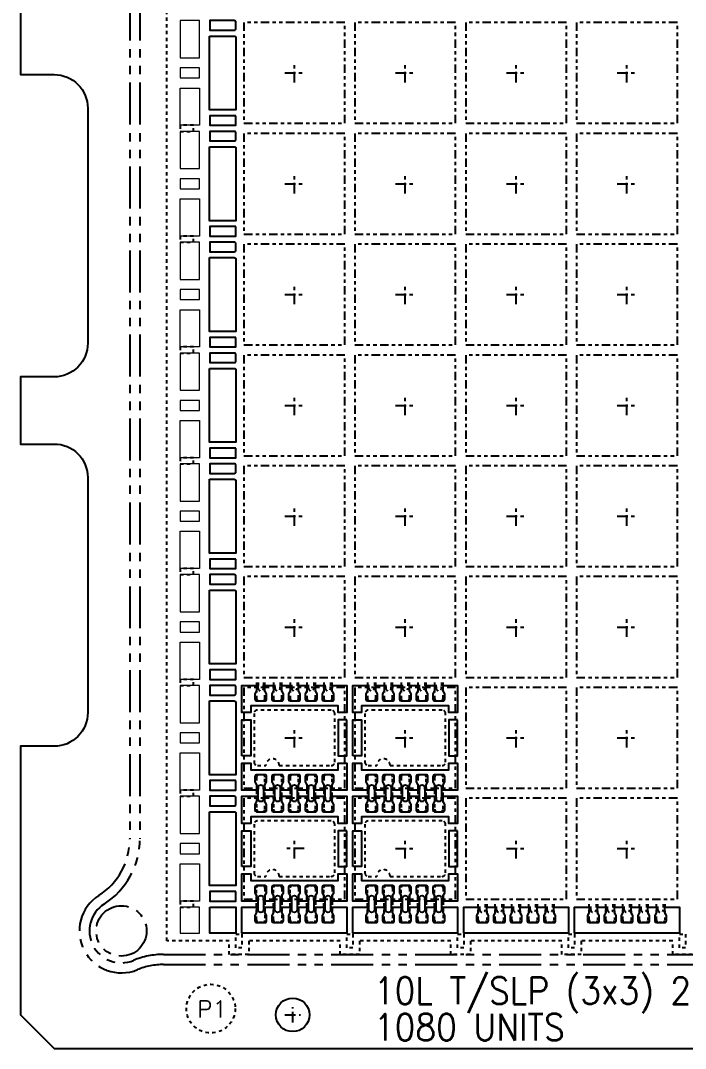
# Model space of a CAD drawing. Extents: x -347 to 20, y -460 to 3.
# Drawn here: x -305.49 to -285.7, y -143.85 to -113.24 of the extents above; entities that cross this region are included whole.
import ezdxf

# ---------------------------------------------------------------- set-up
doc = ezdxf.new("R2010")
doc.units = 0
doc.header["$MEASUREMENT"] = 0
for name, pattern in [('CENTER', [50.8, 31.75, -6.35, 6.35, -6.35]), ('HIDDEN', [0.375, 0.25, -0.125]), ('PHANTOM', [2.5, 1.25, -0.25, 0.25, -0.25, 0.25, -0.25])]:
    doc.linetypes.add(name, pattern=pattern)
for name, color, linetype in [('1', 7, 'CONTINUOUS'), ('1D', 4, 'CONTINUOUS'), ('2D', 4, 'CONTINUOUS')]:
    doc.layers.add(name, color=color, linetype=linetype)
doc.styles.add('ROMANS', font='romans', dxfattribs={"width": 0.85, "height": 0.08})

msp = doc.modelspace()

# ---------------------------------------------------------------- linework, layer by layer
at = {"layer": '1'}
msp.add_lwpolyline([(-305.4883, -104.8477), (-305.4883, -114.8477), (-304.4883, -114.8477, -0.4142136), (-303.4883, -115.8477), (-303.4883, -122.8477, -0.4142136), (-304.4883, -123.8477), (-305.4883, -123.8477), (-305.4883, -125.8477), (-304.4883, -125.8477, -0.4142136), (-303.4883, -126.8477), (-303.4883, -133.8477, -0.4142136), (-304.4883, -134.8477), (-305.4883, -134.8477), (-305.4883, -142.8477), (-304.4883, -143.8477), (-56.4883, -143.8477)], format="xyb", dxfattribs=at)
at = {"layer": '1', "lineweight": 20}
for points in [[(-300.7383, -114.3477), (-300.1583, -114.3477), (-300.1583, -113.2377), (-300.7383, -113.2377)], [(-300.7383, -114.9477), (-300.1583, -114.9477), (-300.1583, -114.6477), (-300.7383, -114.6477)], [(-300.1583, -115.2477), (-300.1583, -116.3577), (-300.7383, -116.3577), (-300.7383, -115.2477)], [(-300.7383, -117.6477), (-300.1583, -117.6477), (-300.1583, -116.5377), (-300.7383, -116.5377)], [(-300.7383, -118.2477), (-300.1583, -118.2477), (-300.1583, -117.9477), (-300.7383, -117.9477)], [(-300.1583, -118.5477), (-300.1583, -119.6577), (-300.7383, -119.6577), (-300.7383, -118.5477)], [(-300.7383, -120.9477), (-300.1583, -120.9477), (-300.1583, -119.8377), (-300.7383, -119.8377)], [(-300.7383, -121.5477), (-300.1583, -121.5477), (-300.1583, -121.2477), (-300.7383, -121.2477)], [(-300.1583, -121.8477), (-300.1583, -122.9577), (-300.7383, -122.9577), (-300.7383, -121.8477)], [(-300.7383, -124.2477), (-300.1583, -124.2477), (-300.1583, -123.1377), (-300.7383, -123.1377)], [(-300.7383, -124.8477), (-300.1583, -124.8477), (-300.1583, -124.5477), (-300.7383, -124.5477)], [(-300.1583, -125.1477), (-300.1583, -126.2577), (-300.7383, -126.2577), (-300.7383, -125.1477)], [(-300.7383, -127.5477), (-300.1583, -127.5477), (-300.1583, -126.4377), (-300.7383, -126.4377)], [(-300.7383, -128.1477), (-300.1583, -128.1477), (-300.1583, -127.8477), (-300.7383, -127.8477)], [(-300.1583, -128.4477), (-300.1583, -129.5577), (-300.7383, -129.5577), (-300.7383, -128.4477)], [(-300.7383, -130.8477), (-300.1583, -130.8477), (-300.1583, -129.7377), (-300.7383, -129.7377)], [(-300.7383, -131.4477), (-300.1583, -131.4477), (-300.1583, -131.1477), (-300.7383, -131.1477)], [(-300.1583, -131.7477), (-300.1583, -132.8577), (-300.7383, -132.8577), (-300.7383, -131.7477)], [(-300.7383, -134.1477), (-300.1583, -134.1477), (-300.1583, -133.0377), (-300.7383, -133.0377)], [(-300.7383, -134.7477), (-300.1583, -134.7477), (-300.1583, -134.4477), (-300.7383, -134.4477)], [(-300.1583, -135.0477), (-300.1583, -136.1577), (-300.7383, -136.1577), (-300.7383, -135.0477)], [(-300.7383, -137.4477), (-300.1583, -137.4477), (-300.1583, -136.3377), (-300.7383, -136.3377)], [(-300.7383, -138.0477), (-300.1583, -138.0477), (-300.1583, -137.7477), (-300.7383, -137.7477)], [(-300.1583, -138.3477), (-300.1583, -139.4577), (-300.7383, -139.4577), (-300.7383, -138.3477)], [(-300.7383, -140.4177), (-300.1583, -140.4177), (-300.1583, -139.6377), (-300.7383, -139.6377)]]:
    msp.add_lwpolyline(points, close=True, dxfattribs=at)
at = {"layer": '1'}
for points in [[(-299.1283, -113.5227, 0.4142136), (-299.0783, -113.4727), (-299.0783, -113.2877, 0.4142136), (-299.1283, -113.2377), (-299.8583, -113.2377), (-299.8583, -113.5227)], [(-299.1283, -116.8227, 0.4142136), (-299.0783, -116.7727), (-299.0783, -116.5877, 0.4142136), (-299.1283, -116.5377), (-299.8583, -116.5377), (-299.8583, -116.8227)], [(-299.1283, -120.1227, 0.4142136), (-299.0783, -120.0727), (-299.0783, -119.8877, 0.4142136), (-299.1283, -119.8377), (-299.8583, -119.8377), (-299.8583, -120.1227)], [(-299.1283, -123.4227, 0.4142136), (-299.0783, -123.3727), (-299.0783, -123.1877, 0.4142136), (-299.1283, -123.1377), (-299.8583, -123.1377), (-299.8583, -123.4227)], [(-299.1283, -126.7227, 0.4142136), (-299.0783, -126.6727), (-299.0783, -126.4877, 0.4142136), (-299.1283, -126.4377), (-299.8583, -126.4377), (-299.8583, -126.7227)], [(-299.1283, -130.0227, 0.4142136), (-299.0783, -129.9727), (-299.0783, -129.7877, 0.4142136), (-299.1283, -129.7377), (-299.8583, -129.7377), (-299.8583, -130.0227)], [(-299.1283, -133.3227, 0.4142136), (-299.0783, -133.2727), (-299.0783, -133.0877, 0.4142136), (-299.1283, -133.0377), (-299.8583, -133.0377), (-299.8583, -133.3227)], [(-297.1633, -133.4477), (-297.1633, -133.2843), (-297.2133, -133.1977), (-297.2133, -133.0377), (-296.9633, -133.0377), (-296.9633, -133.1977), (-297.0133, -133.2843), (-297.0133, -133.4477, 0.4142132), (-296.9633, -133.4977), (-296.7133, -133.4977, 0.4142139), (-296.6633, -133.4477), (-296.6633, -133.2843), (-296.7133, -133.1977), (-296.7133, -133.0377), (-296.4633, -133.0377), (-296.4633, -133.1977), (-296.5133, -133.2843), (-296.5133, -133.4477, 0.4142132), (-296.4633, -133.4977), (-296.2133, -133.4977, 0.4142139), (-296.1633, -133.4477), (-296.1633, -133.2843), (-296.2133, -133.1977), (-296.2133, -133.0377), (-295.7783, -133.0377), (-295.7783, -133.8477), (-296.0383, -133.8477), (-296.0383, -133.6477), (-298.6383, -133.6477), (-298.6383, -133.8477), (-298.8983, -133.8477), (-298.8983, -133.0377), (-298.4633, -133.0377), (-298.4633, -133.1977), (-298.5133, -133.2843), (-298.5133, -133.4477, 0.4142132), (-298.4633, -133.4977), (-298.2133, -133.4977, 0.4142139), (-298.1633, -133.4477), (-298.1633, -133.2843), (-298.2133, -133.1977), (-298.2133, -133.0377), (-297.9633, -133.0377), (-297.9633, -133.1977), (-298.0133, -133.2843), (-298.0133, -133.4477, 0.4142132), (-297.9633, -133.4977), (-297.7133, -133.4977, 0.4142139), (-297.6633, -133.4477), (-297.6633, -133.2843), (-297.7133, -133.1977), (-297.7133, -133.0377), (-297.4633, -133.0377), (-297.4633, -133.1977), (-297.5133, -133.2843), (-297.5133, -133.4477, 0.4142132), (-297.4633, -133.4977), (-297.2133, -133.4977, 0.4142139)], [(-293.8633, -133.4477), (-293.8633, -133.2843), (-293.9133, -133.1977), (-293.9133, -133.0377), (-293.6633, -133.0377), (-293.6633, -133.1977), (-293.7133, -133.2843), (-293.7133, -133.4477, 0.4142132), (-293.6633, -133.4977), (-293.4133, -133.4977, 0.4142139), (-293.3633, -133.4477), (-293.3633, -133.2843), (-293.4133, -133.1977), (-293.4133, -133.0377), (-293.1633, -133.0377), (-293.1633, -133.1977), (-293.2133, -133.2843), (-293.2133, -133.4477, 0.4142132), (-293.1633, -133.4977), (-292.9133, -133.4977, 0.4142139), (-292.8633, -133.4477), (-292.8633, -133.2843), (-292.9133, -133.1977), (-292.9133, -133.0377), (-292.4783, -133.0377), (-292.4783, -133.8477), (-292.7383, -133.8477), (-292.7383, -133.6477), (-295.3383, -133.6477), (-295.3383, -133.8477), (-295.5983, -133.8477), (-295.5983, -133.0377), (-295.1633, -133.0377), (-295.1633, -133.1977), (-295.2133, -133.2843), (-295.2133, -133.4477, 0.4142132), (-295.1633, -133.4977), (-294.9133, -133.4977, 0.4142139), (-294.8633, -133.4477), (-294.8633, -133.2843), (-294.9133, -133.1977), (-294.9133, -133.0377), (-294.6633, -133.0377), (-294.6633, -133.1977), (-294.7133, -133.2843), (-294.7133, -133.4477, 0.4142132), (-294.6633, -133.4977), (-294.4133, -133.4977, 0.4142139), (-294.3633, -133.4477), (-294.3633, -133.2843), (-294.4133, -133.1977), (-294.4133, -133.0377), (-294.1633, -133.0377), (-294.1633, -133.1977), (-294.2133, -133.2843), (-294.2133, -133.4477, 0.4142132), (-294.1633, -133.4977), (-293.9133, -133.4977, 0.4142139)], [(-297.4633, -135.6977, 0.4142132), (-297.5133, -135.7477), (-297.5133, -135.9111), (-297.4633, -135.9977), (-297.4633, -136.1577), (-297.7133, -136.1577), (-297.7133, -135.9977), (-297.6633, -135.9111), (-297.6633, -135.7477, 0.4142139), (-297.7133, -135.6977), (-297.9633, -135.6977, 0.4142132), (-298.0133, -135.7477), (-298.0133, -135.9111), (-297.9633, -135.9977), (-297.9633, -136.1577), (-298.2133, -136.1577), (-298.2133, -135.9977), (-298.1633, -135.9111), (-298.1633, -135.7477, 0.4142139), (-298.2133, -135.6977), (-298.4633, -135.6977, 0.4142132), (-298.5133, -135.7477), (-298.5133, -135.9111), (-298.4633, -135.9977), (-298.4633, -136.1577), (-298.8983, -136.1577), (-298.8983, -135.3477), (-298.6383, -135.3477), (-298.6383, -135.5477), (-296.0383, -135.5477), (-296.0383, -135.3477), (-295.7783, -135.3477), (-295.7783, -136.1577), (-296.2133, -136.1577), (-296.2133, -135.9977), (-296.1633, -135.9111), (-296.1633, -135.7477, 0.4142139), (-296.2133, -135.6977), (-296.4633, -135.6977, 0.4142132), (-296.5133, -135.7477), (-296.5133, -135.9111), (-296.4633, -135.9977), (-296.4633, -136.1577), (-296.7133, -136.1577), (-296.7133, -135.9977), (-296.6633, -135.9111), (-296.6633, -135.7477, 0.4142139), (-296.7133, -135.6977), (-296.9633, -135.6977, 0.4142132), (-297.0133, -135.7477), (-297.0133, -135.9111), (-296.9633, -135.9977), (-296.9633, -136.1577), (-297.2133, -136.1577), (-297.2133, -135.9977), (-297.1633, -135.9111), (-297.1633, -135.7477, 0.4142139), (-297.2133, -135.6977)], [(-294.1633, -135.6977, 0.4142132), (-294.2133, -135.7477), (-294.2133, -135.9111), (-294.1633, -135.9977), (-294.1633, -136.1577), (-294.4133, -136.1577), (-294.4133, -135.9977), (-294.3633, -135.9111), (-294.3633, -135.7477, 0.4142139), (-294.4133, -135.6977), (-294.6633, -135.6977, 0.4142132), (-294.7133, -135.7477), (-294.7133, -135.9111), (-294.6633, -135.9977), (-294.6633, -136.1577), (-294.9133, -136.1577), (-294.9133, -135.9977), (-294.8633, -135.9111), (-294.8633, -135.7477, 0.4142139), (-294.9133, -135.6977), (-295.1633, -135.6977, 0.4142132), (-295.2133, -135.7477), (-295.2133, -135.9111), (-295.1633, -135.9977), (-295.1633, -136.1577), (-295.5983, -136.1577), (-295.5983, -135.3477), (-295.3383, -135.3477), (-295.3383, -135.5477), (-292.7383, -135.5477), (-292.7383, -135.3477), (-292.4783, -135.3477), (-292.4783, -136.1577), (-292.9133, -136.1577), (-292.9133, -135.9977), (-292.8633, -135.9111), (-292.8633, -135.7477, 0.4142139), (-292.9133, -135.6977), (-293.1633, -135.6977, 0.4142132), (-293.2133, -135.7477), (-293.2133, -135.9111), (-293.1633, -135.9977), (-293.1633, -136.1577), (-293.4133, -136.1577), (-293.4133, -135.9977), (-293.3633, -135.9111), (-293.3633, -135.7477, 0.4142139), (-293.4133, -135.6977), (-293.6633, -135.6977, 0.4142132), (-293.7133, -135.7477), (-293.7133, -135.9111), (-293.6633, -135.9977), (-293.6633, -136.1577), (-293.9133, -136.1577), (-293.9133, -135.9977), (-293.8633, -135.9111), (-293.8633, -135.7477, 0.4142139), (-293.9133, -135.6977)], [(-299.1283, -136.6227, 0.4142136), (-299.0783, -136.5727), (-299.0783, -136.3877, 0.4142136), (-299.1283, -136.3377), (-299.8583, -136.3377), (-299.8583, -136.6227)], [(-297.1633, -136.7477), (-297.1633, -136.5843), (-297.2133, -136.4977), (-297.2133, -136.3377), (-296.9633, -136.3377), (-296.9633, -136.4977), (-297.0133, -136.5843), (-297.0133, -136.7477, 0.4142132), (-296.9633, -136.7977), (-296.7133, -136.7977, 0.4142139), (-296.6633, -136.7477), (-296.6633, -136.5843), (-296.7133, -136.4977), (-296.7133, -136.3377), (-296.4633, -136.3377), (-296.4633, -136.4977), (-296.5133, -136.5843), (-296.5133, -136.7477, 0.4142132), (-296.4633, -136.7977), (-296.2133, -136.7977, 0.4142139), (-296.1633, -136.7477), (-296.1633, -136.5843), (-296.2133, -136.4977), (-296.2133, -136.3377), (-295.7783, -136.3377), (-295.7783, -137.1477), (-296.0383, -137.1477), (-296.0383, -136.9477), (-298.6383, -136.9477), (-298.6383, -137.1477), (-298.8983, -137.1477), (-298.8983, -136.3377), (-298.4633, -136.3377), (-298.4633, -136.4977), (-298.5133, -136.5843), (-298.5133, -136.7477, 0.4142132), (-298.4633, -136.7977), (-298.2133, -136.7977, 0.4142139), (-298.1633, -136.7477), (-298.1633, -136.5843), (-298.2133, -136.4977), (-298.2133, -136.3377), (-297.9633, -136.3377), (-297.9633, -136.4977), (-298.0133, -136.5843), (-298.0133, -136.7477, 0.4142132), (-297.9633, -136.7977), (-297.7133, -136.7977, 0.4142139), (-297.6633, -136.7477), (-297.6633, -136.5843), (-297.7133, -136.4977), (-297.7133, -136.3377), (-297.4633, -136.3377), (-297.4633, -136.4977), (-297.5133, -136.5843), (-297.5133, -136.7477, 0.4142132), (-297.4633, -136.7977), (-297.2133, -136.7977, 0.4142139)], [(-293.8633, -136.7477), (-293.8633, -136.5843), (-293.9133, -136.4977), (-293.9133, -136.3377), (-293.6633, -136.3377), (-293.6633, -136.4977), (-293.7133, -136.5843), (-293.7133, -136.7477, 0.4142132), (-293.6633, -136.7977), (-293.4133, -136.7977, 0.4142139), (-293.3633, -136.7477), (-293.3633, -136.5843), (-293.4133, -136.4977), (-293.4133, -136.3377), (-293.1633, -136.3377), (-293.1633, -136.4977), (-293.2133, -136.5843), (-293.2133, -136.7477, 0.4142132), (-293.1633, -136.7977), (-292.9133, -136.7977, 0.4142139), (-292.8633, -136.7477), (-292.8633, -136.5843), (-292.9133, -136.4977), (-292.9133, -136.3377), (-292.4783, -136.3377), (-292.4783, -137.1477), (-292.7383, -137.1477), (-292.7383, -136.9477), (-295.3383, -136.9477), (-295.3383, -137.1477), (-295.5983, -137.1477), (-295.5983, -136.3377), (-295.1633, -136.3377), (-295.1633, -136.4977), (-295.2133, -136.5843), (-295.2133, -136.7477, 0.4142132), (-295.1633, -136.7977), (-294.9133, -136.7977, 0.4142139), (-294.8633, -136.7477), (-294.8633, -136.5843), (-294.9133, -136.4977), (-294.9133, -136.3377), (-294.6633, -136.3377), (-294.6633, -136.4977), (-294.7133, -136.5843), (-294.7133, -136.7477, 0.4142132), (-294.6633, -136.7977), (-294.4133, -136.7977, 0.4142139), (-294.3633, -136.7477), (-294.3633, -136.5843), (-294.4133, -136.4977), (-294.4133, -136.3377), (-294.1633, -136.3377), (-294.1633, -136.4977), (-294.2133, -136.5843), (-294.2133, -136.7477, 0.4142132), (-294.1633, -136.7977), (-293.9133, -136.7977, 0.4142139)], [(-297.4633, -138.9977, 0.4142132), (-297.5133, -139.0477), (-297.5133, -139.2111), (-297.4633, -139.2977), (-297.4633, -139.4577), (-297.7133, -139.4577), (-297.7133, -139.2977), (-297.6633, -139.2111), (-297.6633, -139.0477, 0.4142139), (-297.7133, -138.9977), (-297.9633, -138.9977, 0.4142132), (-298.0133, -139.0477), (-298.0133, -139.2111), (-297.9633, -139.2977), (-297.9633, -139.4577), (-298.2133, -139.4577), (-298.2133, -139.2977), (-298.1633, -139.2111), (-298.1633, -139.0477, 0.4142139), (-298.2133, -138.9977), (-298.4633, -138.9977, 0.4142132), (-298.5133, -139.0477), (-298.5133, -139.2111), (-298.4633, -139.2977), (-298.4633, -139.4577), (-298.8983, -139.4577), (-298.8983, -138.6477), (-298.6383, -138.6477), (-298.6383, -138.8477), (-296.0383, -138.8477), (-296.0383, -138.6477), (-295.7783, -138.6477), (-295.7783, -139.4577), (-296.2133, -139.4577), (-296.2133, -139.2977), (-296.1633, -139.2111), (-296.1633, -139.0477, 0.4142139), (-296.2133, -138.9977), (-296.4633, -138.9977, 0.4142132), (-296.5133, -139.0477), (-296.5133, -139.2111), (-296.4633, -139.2977), (-296.4633, -139.4577), (-296.7133, -139.4577), (-296.7133, -139.2977), (-296.6633, -139.2111), (-296.6633, -139.0477, 0.4142139), (-296.7133, -138.9977), (-296.9633, -138.9977, 0.4142132), (-297.0133, -139.0477), (-297.0133, -139.2111), (-296.9633, -139.2977), (-296.9633, -139.4577), (-297.2133, -139.4577), (-297.2133, -139.2977), (-297.1633, -139.2111), (-297.1633, -139.0477, 0.4142139), (-297.2133, -138.9977)], [(-294.1633, -138.9977, 0.4142132), (-294.2133, -139.0477), (-294.2133, -139.2111), (-294.1633, -139.2977), (-294.1633, -139.4577), (-294.4133, -139.4577), (-294.4133, -139.2977), (-294.3633, -139.2111), (-294.3633, -139.0477, 0.4142139), (-294.4133, -138.9977), (-294.6633, -138.9977, 0.4142132), (-294.7133, -139.0477), (-294.7133, -139.2111), (-294.6633, -139.2977), (-294.6633, -139.4577), (-294.9133, -139.4577), (-294.9133, -139.2977), (-294.8633, -139.2111), (-294.8633, -139.0477, 0.4142139), (-294.9133, -138.9977), (-295.1633, -138.9977, 0.4142132), (-295.2133, -139.0477), (-295.2133, -139.2111), (-295.1633, -139.2977), (-295.1633, -139.4577), (-295.5983, -139.4577), (-295.5983, -138.6477), (-295.3383, -138.6477), (-295.3383, -138.8477), (-292.7383, -138.8477), (-292.7383, -138.6477), (-292.4783, -138.6477), (-292.4783, -139.4577), (-292.9133, -139.4577), (-292.9133, -139.2977), (-292.8633, -139.2111), (-292.8633, -139.0477, 0.4142139), (-292.9133, -138.9977), (-293.1633, -138.9977, 0.4142132), (-293.2133, -139.0477), (-293.2133, -139.2111), (-293.1633, -139.2977), (-293.1633, -139.4577), (-293.4133, -139.4577), (-293.4133, -139.2977), (-293.3633, -139.2111), (-293.3633, -139.0477, 0.4142139), (-293.4133, -138.9977), (-293.6633, -138.9977, 0.4142132), (-293.7133, -139.0477), (-293.7133, -139.2111), (-293.6633, -139.2977), (-293.6633, -139.4577), (-293.9133, -139.4577), (-293.9133, -139.2977), (-293.8633, -139.2111), (-293.8633, -139.0477, 0.4142139), (-293.9133, -138.9977)], [(-295.7783, -140.4177), (-298.8983, -140.4177), (-298.8983, -139.6377), (-298.4633, -139.6377), (-298.4633, -139.7977), (-298.5133, -139.8843), (-298.5133, -140.0477, 0.4142132), (-298.4633, -140.0977), (-298.2133, -140.0977, 0.4142139), (-298.1633, -140.0477), (-298.1633, -139.8843), (-298.2133, -139.7977), (-298.2133, -139.6377), (-297.9633, -139.6377), (-297.9633, -139.7977), (-298.0133, -139.8843), (-298.0133, -140.0477, 0.4142132), (-297.9633, -140.0977), (-297.7133, -140.0977, 0.4142139), (-297.6633, -140.0477), (-297.6633, -139.8843), (-297.7133, -139.7977), (-297.7133, -139.6377), (-297.4633, -139.6377), (-297.4633, -139.7977), (-297.5133, -139.8843), (-297.5133, -140.0477, 0.4142132), (-297.4633, -140.0977), (-297.2133, -140.0977, 0.4142139), (-297.1633, -140.0477), (-297.1633, -139.8843), (-297.2133, -139.7977), (-297.2133, -139.6377), (-296.9633, -139.6377), (-296.9633, -139.7977), (-297.0133, -139.8843), (-297.0133, -140.0477, 0.4142132), (-296.9633, -140.0977), (-296.7133, -140.0977, 0.4142139), (-296.6633, -140.0477), (-296.6633, -139.8843), (-296.7133, -139.7977), (-296.7133, -139.6377), (-296.4633, -139.6377), (-296.4633, -139.7977), (-296.5133, -139.8843), (-296.5133, -140.0477, 0.4142132), (-296.4633, -140.0977), (-296.2133, -140.0977, 0.4142139), (-296.1633, -140.0477), (-296.1633, -139.8843), (-296.2133, -139.7977), (-296.2133, -139.6377), (-295.7783, -139.6377)], [(-292.4783, -140.4177), (-295.5983, -140.4177), (-295.5983, -139.6377), (-295.1633, -139.6377), (-295.1633, -139.7977), (-295.2133, -139.8843), (-295.2133, -140.0477, 0.4142132), (-295.1633, -140.0977), (-294.9133, -140.0977, 0.4142139), (-294.8633, -140.0477), (-294.8633, -139.8843), (-294.9133, -139.7977), (-294.9133, -139.6377), (-294.6633, -139.6377), (-294.6633, -139.7977), (-294.7133, -139.8843), (-294.7133, -140.0477, 0.4142132), (-294.6633, -140.0977), (-294.4133, -140.0977, 0.4142139), (-294.3633, -140.0477), (-294.3633, -139.8843), (-294.4133, -139.7977), (-294.4133, -139.6377), (-294.1633, -139.6377), (-294.1633, -139.7977), (-294.2133, -139.8843), (-294.2133, -140.0477, 0.4142132), (-294.1633, -140.0977), (-293.9133, -140.0977, 0.4142139), (-293.8633, -140.0477), (-293.8633, -139.8843), (-293.9133, -139.7977), (-293.9133, -139.6377), (-293.6633, -139.6377), (-293.6633, -139.7977), (-293.7133, -139.8843), (-293.7133, -140.0477, 0.4142132), (-293.6633, -140.0977), (-293.4133, -140.0977, 0.4142139), (-293.3633, -140.0477), (-293.3633, -139.8843), (-293.4133, -139.7977), (-293.4133, -139.6377), (-293.1633, -139.6377), (-293.1633, -139.7977), (-293.2133, -139.8843), (-293.2133, -140.0477, 0.4142132), (-293.1633, -140.0977), (-292.9133, -140.0977, 0.4142139), (-292.8633, -140.0477), (-292.8633, -139.8843), (-292.9133, -139.7977), (-292.9133, -139.6377), (-292.4783, -139.6377)], [(-289.1783, -140.4177), (-292.2983, -140.4177), (-292.2983, -139.6377), (-291.8633, -139.6377), (-291.8633, -139.7977), (-291.9133, -139.8843), (-291.9133, -140.0477, 0.4142132), (-291.8633, -140.0977), (-291.6133, -140.0977, 0.4142139), (-291.5633, -140.0477), (-291.5633, -139.8843), (-291.6133, -139.7977), (-291.6133, -139.6377), (-291.3633, -139.6377), (-291.3633, -139.7977), (-291.4133, -139.8843), (-291.4133, -140.0477, 0.4142132), (-291.3633, -140.0977), (-291.1133, -140.0977, 0.4142139), (-291.0633, -140.0477), (-291.0633, -139.8843), (-291.1133, -139.7977), (-291.1133, -139.6377), (-290.8633, -139.6377), (-290.8633, -139.7977), (-290.9133, -139.8843), (-290.9133, -140.0477, 0.4142132), (-290.8633, -140.0977), (-290.6133, -140.0977, 0.4142139), (-290.5633, -140.0477), (-290.5633, -139.8843), (-290.6133, -139.7977), (-290.6133, -139.6377), (-290.3633, -139.6377), (-290.3633, -139.7977), (-290.4133, -139.8843), (-290.4133, -140.0477, 0.4142132), (-290.3633, -140.0977), (-290.1133, -140.0977, 0.4142139), (-290.0633, -140.0477), (-290.0633, -139.8843), (-290.1133, -139.7977), (-290.1133, -139.6377), (-289.8633, -139.6377), (-289.8633, -139.7977), (-289.9133, -139.8843), (-289.9133, -140.0477, 0.4142132), (-289.8633, -140.0977), (-289.6133, -140.0977, 0.4142139), (-289.5633, -140.0477), (-289.5633, -139.8843), (-289.6133, -139.7977), (-289.6133, -139.6377), (-289.1783, -139.6377)], [(-285.8783, -140.4177), (-288.9983, -140.4177), (-288.9983, -139.6377), (-288.5633, -139.6377), (-288.5633, -139.7977), (-288.6133, -139.8843), (-288.6133, -140.0477, 0.4142132), (-288.5633, -140.0977), (-288.3133, -140.0977, 0.4142139), (-288.2633, -140.0477), (-288.2633, -139.8843), (-288.3133, -139.7977), (-288.3133, -139.6377), (-288.0633, -139.6377), (-288.0633, -139.7977), (-288.1133, -139.8843), (-288.1133, -140.0477, 0.4142132), (-288.0633, -140.0977), (-287.8133, -140.0977, 0.4142139), (-287.7633, -140.0477), (-287.7633, -139.8843), (-287.8133, -139.7977), (-287.8133, -139.6377), (-287.5633, -139.6377), (-287.5633, -139.7977), (-287.6133, -139.8843), (-287.6133, -140.0477, 0.4142132), (-287.5633, -140.0977), (-287.3133, -140.0977, 0.4142139), (-287.2633, -140.0477), (-287.2633, -139.8843), (-287.3133, -139.7977), (-287.3133, -139.6377), (-287.0633, -139.6377), (-287.0633, -139.7977), (-287.1133, -139.8843), (-287.1133, -140.0477, 0.4142132), (-287.0633, -140.0977), (-286.8133, -140.0977, 0.4142139), (-286.7633, -140.0477), (-286.7633, -139.8843), (-286.8133, -139.7977), (-286.8133, -139.6377), (-286.5633, -139.6377), (-286.5633, -139.7977), (-286.6133, -139.8843), (-286.6133, -140.0477, 0.4142132), (-286.5633, -140.0977), (-286.3133, -140.0977, 0.4142139), (-286.2633, -140.0477), (-286.2633, -139.8843), (-286.3133, -139.7977), (-286.3133, -139.6377), (-285.8783, -139.6377)]]:
    msp.add_lwpolyline(points, format="xyb", close=True, dxfattribs=at)
at = {"layer": '1', "linetype": 'ByBlock'}
for points in [[(-299.8623, -113.6977), (-299.1283, -113.6977, -0.4142136), (-299.0783, -113.7477), (-299.0783, -115.8977), (-299.8623, -115.8977)], [(-299.8623, -116.9977), (-299.1283, -116.9977, -0.4142136), (-299.0783, -117.0477), (-299.0783, -119.1977), (-299.8623, -119.1977)], [(-299.8623, -120.2977), (-299.1283, -120.2977, -0.4142136), (-299.0783, -120.3477), (-299.0783, -122.4977), (-299.8623, -122.4977)], [(-299.8623, -123.5977), (-299.1283, -123.5977, -0.4142136), (-299.0783, -123.6477), (-299.0783, -125.7977), (-299.8623, -125.7977)], [(-299.8623, -126.8977), (-299.1283, -126.8977, -0.4142136), (-299.0783, -126.9477), (-299.0783, -129.0977), (-299.8623, -129.0977)], [(-299.8623, -130.1977), (-299.1283, -130.1977, -0.4142136), (-299.0783, -130.2477), (-299.0783, -132.3977), (-299.8623, -132.3977)], [(-299.8623, -133.4977), (-299.1283, -133.4977, -0.4142136), (-299.0783, -133.5477), (-299.0783, -135.6977), (-299.8623, -135.6977)], [(-299.8623, -136.7977), (-299.1283, -136.7977, -0.4142136), (-299.0783, -136.8477), (-299.0783, -138.9977), (-299.8623, -138.9977)]]:
    msp.add_lwpolyline(points, format="xyb", close=True, dxfattribs=at)
at = {"layer": '1'}
for points in [[(-299.0783, -116.0727), (-299.8583, -116.0727), (-299.8583, -116.3577), (-299.0783, -116.3577)], [(-299.0783, -119.3727), (-299.8583, -119.3727), (-299.8583, -119.6577), (-299.0783, -119.6577)], [(-299.0783, -122.6727), (-299.8583, -122.6727), (-299.8583, -122.9577), (-299.0783, -122.9577)], [(-299.0783, -125.9727), (-299.8583, -125.9727), (-299.8583, -126.2577), (-299.0783, -126.2577)], [(-299.0783, -129.2727), (-299.8583, -129.2727), (-299.8583, -129.5577), (-299.0783, -129.5577)], [(-299.0783, -132.5727), (-299.8583, -132.5727), (-299.8583, -132.8577), (-299.0783, -132.8577)], [(-298.8983, -135.1313), (-298.8983, -134.064), (-298.6383, -134.064), (-298.6383, -135.1313)], [(-295.7783, -134.064), (-296.0383, -134.064), (-296.0383, -135.1313), (-295.7783, -135.1313)], [(-295.5983, -135.1313), (-295.5983, -134.064), (-295.3383, -134.064), (-295.3383, -135.1313)], [(-292.4783, -134.064), (-292.7383, -134.064), (-292.7383, -135.1313), (-292.4783, -135.1313)], [(-299.0783, -135.8727), (-299.8583, -135.8727), (-299.8583, -136.1577), (-299.0783, -136.1577)], [(-298.8983, -138.4313), (-298.8983, -137.364), (-298.6383, -137.364), (-298.6383, -138.4313)], [(-295.7783, -137.364), (-296.0383, -137.364), (-296.0383, -138.4313), (-295.7783, -138.4313)], [(-295.5983, -138.4313), (-295.5983, -137.364), (-295.3383, -137.364), (-295.3383, -138.4313)], [(-292.4783, -137.364), (-292.7383, -137.364), (-292.7383, -138.4313), (-292.4783, -138.4313)], [(-299.0783, -139.1727), (-299.8583, -139.1727), (-299.8583, -139.4577), (-299.0783, -139.4577)], [(-299.8583, -139.6377), (-299.0783, -139.6377), (-299.0783, -140.4177), (-299.8583, -140.4177)]]:
    msp.add_lwpolyline(points, close=True, dxfattribs=at)
msp.add_circle((-297.3883, -142.8477), 0.5, dxfattribs=at)
at = {"layer": '1D', "linetype": 'CENTER', "ltscale": 0.01}
for p, q in [((-297.3383, -115.0864), (-297.3383, -114.5089)), ((-294.0383, -115.0864), (-294.0383, -114.5089)), ((-290.7383, -115.0864), (-290.7383, -114.5089)), ((-287.4383, -115.0864), (-287.4383, -114.5089)), ((-297.6271, -114.7977), (-297.0496, -114.7977)), ((-294.3271, -114.7977), (-293.7496, -114.7977)), ((-291.0271, -114.7977), (-290.4496, -114.7977)), ((-287.7271, -114.7977), (-287.1496, -114.7977)), ((-297.3383, -118.3864), (-297.3383, -117.8089)), ((-294.0383, -118.3864), (-294.0383, -117.8089)), ((-290.7383, -118.3864), (-290.7383, -117.8089)), ((-287.4383, -118.3864), (-287.4383, -117.8089)), ((-297.6271, -118.0977), (-297.0496, -118.0977)), ((-294.3271, -118.0977), (-293.7496, -118.0977)), ((-291.0271, -118.0977), (-290.4496, -118.0977)), ((-287.7271, -118.0977), (-287.1496, -118.0977)), ((-297.3383, -121.6864), (-297.3383, -121.1089)), ((-294.0383, -121.6864), (-294.0383, -121.1089)), ((-290.7383, -121.6864), (-290.7383, -121.1089)), ((-287.4383, -121.6864), (-287.4383, -121.1089)), ((-297.6271, -121.3977), (-297.0496, -121.3977)), ((-294.3271, -121.3977), (-293.7496, -121.3977)), ((-291.0271, -121.3977), (-290.4496, -121.3977)), ((-287.7271, -121.3977), (-287.1496, -121.3977)), ((-297.3383, -124.9864), (-297.3383, -124.4089)), ((-294.0383, -124.9864), (-294.0383, -124.4089)), ((-290.7383, -124.9864), (-290.7383, -124.4089)), ((-287.4383, -124.9864), (-287.4383, -124.4089)), ((-297.6271, -124.6977), (-297.0496, -124.6977)), ((-294.3271, -124.6977), (-293.7496, -124.6977)), ((-291.0271, -124.6977), (-290.4496, -124.6977)), ((-287.7271, -124.6977), (-287.1496, -124.6977)), ((-297.3383, -128.2864), (-297.3383, -127.7089)), ((-294.0383, -128.2864), (-294.0383, -127.7089)), ((-290.7383, -128.2864), (-290.7383, -127.7089)), ((-287.4383, -128.2864), (-287.4383, -127.7089)), ((-297.6271, -127.9977), (-297.0496, -127.9977)), ((-294.3271, -127.9977), (-293.7496, -127.9977)), ((-291.0271, -127.9977), (-290.4496, -127.9977)), ((-287.7271, -127.9977), (-287.1496, -127.9977)), ((-297.3383, -131.5864), (-297.3383, -131.0089)), ((-294.0383, -131.5864), (-294.0383, -131.0089)), ((-290.7383, -131.5864), (-290.7383, -131.0089)), ((-287.4383, -131.5864), (-287.4383, -131.0089)), ((-297.6271, -131.2977), (-297.0496, -131.2977)), ((-294.3271, -131.2977), (-293.7496, -131.2977)), ((-291.0271, -131.2977), (-290.4496, -131.2977)), ((-287.7271, -131.2977), (-287.1496, -131.2977)), ((-297.3383, -134.8864), (-297.3383, -134.3089)), ((-294.0383, -134.8864), (-294.0383, -134.3089)), ((-290.7383, -134.8864), (-290.7383, -134.3089)), ((-287.4383, -134.8864), (-287.4383, -134.3089)), ((-297.6271, -134.5977), (-297.0496, -134.5977)), ((-294.3271, -134.5977), (-293.7496, -134.5977)), ((-291.0271, -134.5977), (-290.4496, -134.5977)), ((-287.7271, -134.5977), (-287.1496, -134.5977)), ((-297.3383, -138.1864), (-297.3383, -137.6089)), ((-294.0383, -138.1864), (-294.0383, -137.6089)), ((-290.7383, -138.1864), (-290.7383, -137.6089)), ((-287.4383, -138.1864), (-287.4383, -137.6089)), ((-297.0496, -137.8977), (-297.6271, -137.8977)), ((-294.3271, -137.8977), (-293.7496, -137.8977)), ((-291.0271, -137.8977), (-290.4496, -137.8977)), ((-287.7271, -137.8977), (-287.1496, -137.8977)), ((-297.3883, -143.0773), (-297.3883, -142.618)), ((-297.6179, -142.8477), (-297.1587, -142.8477))]:
    msp.add_line(p, q, dxfattribs=at)
at = {"layer": '1D', "color": 2, "linetype": 'PHANTOM'}
for points in [[(-247.2383, -78.3477), (-301.2383, -78.3477, -0.0990195), (-302.0076, -78.1938, 0.9166595), (-303.1614, -80.401, -0.2559241), (-302.2383, -82.0863), (-302.2383, -107.1091, -0.2559241), (-303.1614, -108.7944, 0.5477226), (-303.1614, -110.901, -0.2559241), (-302.2383, -112.5863), (-302.2383, -137.6091, -0.2559241), (-303.1614, -139.2944, 0.9166595), (-302.0076, -141.5015, -0.0990195), (-301.2383, -141.3477), (-247.2383, -141.3477, -0.0990195), (-246.4691, -141.5015, 0.9166595), (-245.3153, -139.2944, -0.2559241), (-246.2383, -137.6091), (-246.2383, -112.5863, -0.2559241), (-245.3153, -110.901, 0.5477226), (-245.3153, -108.7944, -0.2559241), (-246.2383, -107.1091), (-246.2383, -82.0863, -0.2559241), (-245.3153, -80.401, 0.9166595), (-246.4691, -78.1938, -0.0990195)], [(-247.2383, -78.6477), (-301.2383, -78.6477, -0.0990195), (-302.1229, -78.4707, 0.9166595), (-302.9999, -80.1482, -0.2559241), (-301.9383, -82.0863), (-301.9383, -107.1091, -0.2559241), (-302.9999, -109.0471, 0.5477226), (-302.9999, -110.6482, -0.2559241), (-301.9383, -112.5863), (-301.9383, -137.6091, -0.2559241), (-302.9999, -139.5471, 0.9166595), (-302.1229, -141.2246, -0.0990195), (-301.2383, -141.0477), (-247.2383, -141.0477, -0.0990195), (-246.3537, -141.2246, 0.9166595), (-245.4768, -139.5471, -0.2559241), (-246.5383, -137.6091), (-246.5383, -112.5863, -0.2559241), (-245.4768, -110.6482, 0.5477226), (-245.4768, -109.0471, -0.2559241), (-246.5383, -107.1091), (-246.5383, -82.0863, -0.2559241), (-245.4768, -80.1482, 0.9166595), (-246.3537, -78.4707, -0.0990195)]]:
    msp.add_lwpolyline(points, format="xyb", close=True, dxfattribs=at)
at = {"layer": '1D', "linetype": 'HIDDEN', "ltscale": 0.2}
msp.add_lwpolyline([(-285.4983, -141.0477), (-286.0783, -141.0477), (-286.0783, -140.6477), (-288.7983, -140.6477), (-288.7983, -141.0477), (-289.3783, -141.0477), (-289.3783, -140.6477), (-292.0983, -140.6477), (-292.0983, -141.0477), (-292.6783, -141.0477), (-292.6783, -140.6477), (-295.3983, -140.6477), (-295.3983, -141.0477), (-295.9783, -141.0477), (-295.9783, -140.6477), (-298.6983, -140.6477), (-298.6983, -141.0477), (-299.2783, -141.0477), (-299.2783, -140.6477), (-301.1383, -140.6477), (-301.1383, -79.0477)], dxfattribs=at)
at = {"layer": '1D', "color": 2, "linetype": 'PHANTOM', "ltscale": 0.2}
for points in [[(-295.8383, -116.2977), (-295.8383, -113.2977), (-298.8383, -113.2977), (-298.8383, -116.2977)], [(-292.5383, -116.2977), (-292.5383, -113.2977), (-295.5383, -113.2977), (-295.5383, -116.2977)], [(-289.2383, -116.2977), (-289.2383, -113.2977), (-292.2383, -113.2977), (-292.2383, -116.2977)], [(-285.9383, -116.2977), (-285.9383, -113.2977), (-288.9383, -113.2977), (-288.9383, -116.2977)], [(-295.8383, -119.5977), (-295.8383, -116.5977), (-298.8383, -116.5977), (-298.8383, -119.5977)], [(-292.5383, -119.5977), (-292.5383, -116.5977), (-295.5383, -116.5977), (-295.5383, -119.5977)], [(-289.2383, -119.5977), (-289.2383, -116.5977), (-292.2383, -116.5977), (-292.2383, -119.5977)], [(-285.9383, -119.5977), (-285.9383, -116.5977), (-288.9383, -116.5977), (-288.9383, -119.5977)], [(-295.8383, -122.8977), (-295.8383, -119.8977), (-298.8383, -119.8977), (-298.8383, -122.8977)], [(-292.5383, -122.8977), (-292.5383, -119.8977), (-295.5383, -119.8977), (-295.5383, -122.8977)], [(-289.2383, -122.8977), (-289.2383, -119.8977), (-292.2383, -119.8977), (-292.2383, -122.8977)], [(-285.9383, -122.8977), (-285.9383, -119.8977), (-288.9383, -119.8977), (-288.9383, -122.8977)], [(-295.8383, -126.1977), (-295.8383, -123.1977), (-298.8383, -123.1977), (-298.8383, -126.1977)], [(-292.5383, -126.1977), (-292.5383, -123.1977), (-295.5383, -123.1977), (-295.5383, -126.1977)], [(-289.2383, -126.1977), (-289.2383, -123.1977), (-292.2383, -123.1977), (-292.2383, -126.1977)], [(-285.9383, -126.1977), (-285.9383, -123.1977), (-288.9383, -123.1977), (-288.9383, -126.1977)], [(-295.8383, -129.4977), (-295.8383, -126.4977), (-298.8383, -126.4977), (-298.8383, -129.4977)], [(-292.5383, -129.4977), (-292.5383, -126.4977), (-295.5383, -126.4977), (-295.5383, -129.4977)], [(-289.2383, -129.4977), (-289.2383, -126.4977), (-292.2383, -126.4977), (-292.2383, -129.4977)], [(-285.9383, -129.4977), (-285.9383, -126.4977), (-288.9383, -126.4977), (-288.9383, -129.4977)], [(-295.8383, -132.7977), (-295.8383, -129.7977), (-298.8383, -129.7977), (-298.8383, -132.7977)], [(-292.5383, -132.7977), (-292.5383, -129.7977), (-295.5383, -129.7977), (-295.5383, -132.7977)], [(-289.2383, -132.7977), (-289.2383, -129.7977), (-292.2383, -129.7977), (-292.2383, -132.7977)], [(-285.9383, -132.7977), (-285.9383, -129.7977), (-288.9383, -129.7977), (-288.9383, -132.7977)], [(-295.8383, -136.0977), (-295.8383, -133.0977), (-298.8383, -133.0977), (-298.8383, -136.0977)], [(-292.5383, -136.0977), (-292.5383, -133.0977), (-295.5383, -133.0977), (-295.5383, -136.0977)], [(-289.2383, -136.0977), (-289.2383, -133.0977), (-292.2383, -133.0977), (-292.2383, -136.0977)], [(-285.9383, -136.0977), (-285.9383, -133.0977), (-288.9383, -133.0977), (-288.9383, -136.0977)], [(-295.8383, -139.3977), (-295.8383, -136.3977), (-298.8383, -136.3977), (-298.8383, -139.3977)], [(-292.5383, -139.3977), (-292.5383, -136.3977), (-295.5383, -136.3977), (-295.5383, -139.3977)], [(-289.2383, -139.3977), (-289.2383, -136.3977), (-292.2383, -136.3977), (-292.2383, -139.3977)], [(-285.9383, -139.3977), (-285.9383, -136.3977), (-288.9383, -136.3977), (-288.9383, -139.3977)]]:
    msp.add_lwpolyline(points, close=True, dxfattribs=at)
at = {"layer": '1D', "linetype": 'HIDDEN', "ltscale": 0.2}
for points in [[(-300.3383, -116.3577), (-300.7383, -116.3577), (-300.7383, -116.5377), (-300.3383, -116.5377)], [(-300.3383, -119.6577), (-300.7383, -119.6577), (-300.7383, -119.8377), (-300.3383, -119.8377)], [(-300.3383, -122.9577), (-300.7383, -122.9577), (-300.7383, -123.1377), (-300.3383, -123.1377)], [(-300.3383, -126.2577), (-300.7383, -126.2577), (-300.7383, -126.4377), (-300.3383, -126.4377)], [(-300.3383, -129.5577), (-300.7383, -129.5577), (-300.7383, -129.7377), (-300.3383, -129.7377)], [(-300.3383, -132.8577), (-300.7383, -132.8577), (-300.7383, -133.0377), (-300.3383, -133.0377)], [(-300.3383, -136.1577), (-300.7383, -136.1577), (-300.7383, -136.3377), (-300.3383, -136.3377)], [(-300.3383, -139.4577), (-300.7383, -139.4577), (-300.7383, -139.6377), (-300.3383, -139.6377)], [(-298.8983, -140.4477), (-298.8983, -140.8477), (-299.0783, -140.8477), (-299.0783, -140.4477)], [(-295.5983, -140.4477), (-295.5983, -140.8477), (-295.7783, -140.8477), (-295.7783, -140.4477)], [(-292.2983, -140.4477), (-292.2983, -140.8477), (-292.4783, -140.8477), (-292.4783, -140.4477)], [(-288.9983, -140.4477), (-288.9983, -140.8477), (-289.1783, -140.8477), (-289.1783, -140.4477)], [(-285.6983, -140.4477), (-285.6983, -140.8477), (-285.8783, -140.8477), (-285.8783, -140.4477)]]:
    msp.add_lwpolyline(points, close=True, dxfattribs=at)
for points in [[(-298.4633, -132.9477), (-298.4633, -133.4227, 0.4142136), (-298.3883, -133.4977), (-298.2883, -133.4977, 0.4142136), (-298.2133, -133.4227), (-298.2133, -132.9477)], [(-298.2583, -132.9477), (-298.2583, -133.1177, -1), (-298.4183, -133.1177), (-298.4183, -132.9477)], [(-297.9633, -132.9477), (-297.9633, -133.4227, 0.4142136), (-297.8883, -133.4977), (-297.7883, -133.4977, 0.4142136), (-297.7133, -133.4227), (-297.7133, -132.9477)], [(-297.7583, -132.9477), (-297.7583, -133.1177, -1), (-297.9183, -133.1177), (-297.9183, -132.9477)], [(-297.4633, -132.9477), (-297.4633, -133.4227, 0.4142136), (-297.3883, -133.4977), (-297.2883, -133.4977, 0.4142136), (-297.2133, -133.4227), (-297.2133, -132.9477)], [(-297.2583, -132.9477), (-297.2583, -133.1177, -1), (-297.4183, -133.1177), (-297.4183, -132.9477)], [(-296.9633, -132.9477), (-296.9633, -133.4227, 0.4142136), (-296.8883, -133.4977), (-296.7883, -133.4977, 0.4142136), (-296.7133, -133.4227), (-296.7133, -132.9477)], [(-296.7583, -132.9477), (-296.7583, -133.1177, -1), (-296.9183, -133.1177), (-296.9183, -132.9477)], [(-296.4633, -132.9477), (-296.4633, -133.4227, 0.4142136), (-296.3883, -133.4977), (-296.2883, -133.4977, 0.4142136), (-296.2133, -133.4227), (-296.2133, -132.9477)], [(-296.2583, -132.9477), (-296.2583, -133.1177, -1), (-296.4183, -133.1177), (-296.4183, -132.9477)], [(-295.1633, -132.9477), (-295.1633, -133.4227, 0.4142136), (-295.0883, -133.4977), (-294.9883, -133.4977, 0.4142136), (-294.9133, -133.4227), (-294.9133, -132.9477)], [(-294.9583, -132.9477), (-294.9583, -133.1177, -1), (-295.1183, -133.1177), (-295.1183, -132.9477)], [(-294.6633, -132.9477), (-294.6633, -133.4227, 0.4142136), (-294.5883, -133.4977), (-294.4883, -133.4977, 0.4142136), (-294.4133, -133.4227), (-294.4133, -132.9477)], [(-294.4583, -132.9477), (-294.4583, -133.1177, -1), (-294.6183, -133.1177), (-294.6183, -132.9477)], [(-294.1633, -132.9477), (-294.1633, -133.4227, 0.4142136), (-294.0883, -133.4977), (-293.9883, -133.4977, 0.4142136), (-293.9133, -133.4227), (-293.9133, -132.9477)], [(-293.9583, -132.9477), (-293.9583, -133.1177, -1), (-294.1183, -133.1177), (-294.1183, -132.9477)], [(-293.6633, -132.9477), (-293.6633, -133.4227, 0.4142136), (-293.5883, -133.4977), (-293.4883, -133.4977, 0.4142136), (-293.4133, -133.4227), (-293.4133, -132.9477)], [(-293.4583, -132.9477), (-293.4583, -133.1177, -1), (-293.6183, -133.1177), (-293.6183, -132.9477)], [(-293.1633, -132.9477), (-293.1633, -133.4227, 0.4142136), (-293.0883, -133.4977), (-292.9883, -133.4977, 0.4142136), (-292.9133, -133.4227), (-292.9133, -132.9477)], [(-292.9583, -132.9477), (-292.9583, -133.1177, -1), (-293.1183, -133.1177), (-293.1183, -132.9477)], [(-297.7883, -135.4227), (-296.2383, -135.4227, 0.4142136), (-296.1383, -135.3227), (-296.1383, -133.8727, 0.4142136), (-296.2383, -133.7727), (-298.4383, -133.7727, 0.4142136), (-298.5383, -133.8727), (-298.5383, -135.3227, 0.4142136), (-298.4383, -135.4227), (-298.1883, -135.4227, -1.0000872), (-297.7883, -135.4226, 1.0000872)], [(-294.4883, -135.4227), (-292.9383, -135.4227, 0.4142136), (-292.8383, -135.3227), (-292.8383, -133.8727, 0.4142136), (-292.9383, -133.7727), (-295.1383, -133.7727, 0.4142136), (-295.2383, -133.8727), (-295.2383, -135.3227, 0.4142136), (-295.1383, -135.4227), (-294.8883, -135.4227, -1.0000872), (-294.4883, -135.4226, 1.0000872)], [(-297.7883, -138.7227), (-296.2383, -138.7227, 0.4142136), (-296.1383, -138.6227), (-296.1383, -137.1727, 0.4142136), (-296.2383, -137.0727), (-298.4383, -137.0727, 0.4142136), (-298.5383, -137.1727), (-298.5383, -138.6227, 0.4142136), (-298.4383, -138.7227), (-298.1883, -138.7227, -1.0000872), (-297.7883, -138.7226, 1.0000872)], [(-294.4883, -138.7227), (-292.9383, -138.7227, 0.4142136), (-292.8383, -138.6227), (-292.8383, -137.1727, 0.4142136), (-292.9383, -137.0727), (-295.1383, -137.0727, 0.4142136), (-295.2383, -137.1727), (-295.2383, -138.6227, 0.4142136), (-295.1383, -138.7227), (-294.8883, -138.7227, -1.0000872), (-294.4883, -138.7226, 1.0000872)], [(-291.6133, -139.5477), (-291.6133, -140.0227, -0.4142136), (-291.6883, -140.0977), (-291.7883, -140.0977, -0.4142136), (-291.8633, -140.0227), (-291.8633, -139.5477)], [(-291.6583, -139.5477), (-291.6583, -139.7177, -1), (-291.8183, -139.7177), (-291.8183, -139.5477)], [(-291.1133, -139.5477), (-291.1133, -140.0227, -0.4142136), (-291.1883, -140.0977), (-291.2883, -140.0977, -0.4142136), (-291.3633, -140.0227), (-291.3633, -139.5477)], [(-291.1583, -139.5477), (-291.1583, -139.7177, -1), (-291.3183, -139.7177), (-291.3183, -139.5477)], [(-290.6133, -139.5477), (-290.6133, -140.0227, -0.4142136), (-290.6883, -140.0977), (-290.7883, -140.0977, -0.4142136), (-290.8633, -140.0227), (-290.8633, -139.5477)], [(-290.6583, -139.5477), (-290.6583, -139.7177, -1), (-290.8183, -139.7177), (-290.8183, -139.5477)], [(-290.1133, -139.5477), (-290.1133, -140.0227, -0.4142136), (-290.1883, -140.0977), (-290.2883, -140.0977, -0.4142136), (-290.3633, -140.0227), (-290.3633, -139.5477)], [(-290.1583, -139.5477), (-290.1583, -139.7177, -1), (-290.3183, -139.7177), (-290.3183, -139.5477)], [(-289.6133, -139.5477), (-289.6133, -140.0227, -0.4142136), (-289.6883, -140.0977), (-289.7883, -140.0977, -0.4142136), (-289.8633, -140.0227), (-289.8633, -139.5477)], [(-289.6583, -139.5477), (-289.6583, -139.7177, -1), (-289.8183, -139.7177), (-289.8183, -139.5477)], [(-288.3133, -139.5477), (-288.3133, -140.0227, -0.4142136), (-288.3883, -140.0977), (-288.4883, -140.0977, -0.4142136), (-288.5633, -140.0227), (-288.5633, -139.5477)], [(-288.3583, -139.5477), (-288.3583, -139.7177, -1), (-288.5183, -139.7177), (-288.5183, -139.5477)], [(-287.8133, -139.5477), (-287.8133, -140.0227, -0.4142136), (-287.8883, -140.0977), (-287.9883, -140.0977, -0.4142136), (-288.0633, -140.0227), (-288.0633, -139.5477)], [(-287.8583, -139.5477), (-287.8583, -139.7177, -1), (-288.0183, -139.7177), (-288.0183, -139.5477)], [(-287.3133, -139.5477), (-287.3133, -140.0227, -0.4142136), (-287.3883, -140.0977), (-287.4883, -140.0977, -0.4142136), (-287.5633, -140.0227), (-287.5633, -139.5477)], [(-287.3583, -139.5477), (-287.3583, -139.7177, -1), (-287.5183, -139.7177), (-287.5183, -139.5477)], [(-286.8133, -139.5477), (-286.8133, -140.0227, -0.4142136), (-286.8883, -140.0977), (-286.9883, -140.0977, -0.4142136), (-287.0633, -140.0227), (-287.0633, -139.5477)], [(-286.8583, -139.5477), (-286.8583, -139.7177, -1), (-287.0183, -139.7177), (-287.0183, -139.5477)], [(-286.3133, -139.5477), (-286.3133, -140.0227, -0.4142136), (-286.3883, -140.0977), (-286.4883, -140.0977, -0.4142136), (-286.5633, -140.0227), (-286.5633, -139.5477)], [(-286.3583, -139.5477), (-286.3583, -139.7177, -1), (-286.5183, -139.7177), (-286.5183, -139.5477)]]:
    msp.add_lwpolyline(points, format="xyb", dxfattribs=at)
for points in [[(-298.2883, -135.6977), (-298.3883, -135.6977, 0.4142136), (-298.4633, -135.7727), (-298.4633, -136.7227, 0.4142136), (-298.3883, -136.7977), (-298.2883, -136.7977, 0.4142136), (-298.2133, -136.7227), (-298.2133, -135.7727, 0.4142136)], [(-297.7883, -135.6977), (-297.8883, -135.6977, 0.4142136), (-297.9633, -135.7727), (-297.9633, -136.7227, 0.4142136), (-297.8883, -136.7977), (-297.7883, -136.7977, 0.4142136), (-297.7133, -136.7227), (-297.7133, -135.7727, 0.4142136)], [(-297.2883, -135.6977), (-297.3883, -135.6977, 0.4142136), (-297.4633, -135.7727), (-297.4633, -136.7227, 0.4142136), (-297.3883, -136.7977), (-297.2883, -136.7977, 0.4142136), (-297.2133, -136.7227), (-297.2133, -135.7727, 0.4142136)], [(-296.7883, -135.6977), (-296.8883, -135.6977, 0.4142136), (-296.9633, -135.7727), (-296.9633, -136.7227, 0.4142136), (-296.8883, -136.7977), (-296.7883, -136.7977, 0.4142136), (-296.7133, -136.7227), (-296.7133, -135.7727, 0.4142136)], [(-296.2883, -135.6977), (-296.3883, -135.6977, 0.4142136), (-296.4633, -135.7727), (-296.4633, -136.7227, 0.4142136), (-296.3883, -136.7977), (-296.2883, -136.7977, 0.4142136), (-296.2133, -136.7227), (-296.2133, -135.7727, 0.4142136)], [(-294.9883, -135.6977), (-295.0883, -135.6977, 0.4142136), (-295.1633, -135.7727), (-295.1633, -136.7227, 0.4142136), (-295.0883, -136.7977), (-294.9883, -136.7977, 0.4142136), (-294.9133, -136.7227), (-294.9133, -135.7727, 0.4142136)], [(-294.4883, -135.6977), (-294.5883, -135.6977, 0.4142136), (-294.6633, -135.7727), (-294.6633, -136.7227, 0.4142136), (-294.5883, -136.7977), (-294.4883, -136.7977, 0.4142136), (-294.4133, -136.7227), (-294.4133, -135.7727, 0.4142136)], [(-293.9883, -135.6977), (-294.0883, -135.6977, 0.4142136), (-294.1633, -135.7727), (-294.1633, -136.7227, 0.4142136), (-294.0883, -136.7977), (-293.9883, -136.7977, 0.4142136), (-293.9133, -136.7227), (-293.9133, -135.7727, 0.4142136)], [(-293.4883, -135.6977), (-293.5883, -135.6977, 0.4142136), (-293.6633, -135.7727), (-293.6633, -136.7227, 0.4142136), (-293.5883, -136.7977), (-293.4883, -136.7977, 0.4142136), (-293.4133, -136.7227), (-293.4133, -135.7727, 0.4142136)], [(-292.9883, -135.6977), (-293.0883, -135.6977, 0.4142136), (-293.1633, -135.7727), (-293.1633, -136.7227, 0.4142136), (-293.0883, -136.7977), (-292.9883, -136.7977, 0.4142136), (-292.9133, -136.7227), (-292.9133, -135.7727, 0.4142136)], [(-298.2883, -140.0977), (-298.3883, -140.0977, -0.4142136), (-298.4633, -140.0227), (-298.4633, -139.0727, -0.4142136), (-298.3883, -138.9977), (-298.2883, -138.9977, -0.4142136), (-298.2133, -139.0727), (-298.2133, -140.0227, -0.4142136)], [(-297.7883, -140.0977), (-297.8883, -140.0977, -0.4142136), (-297.9633, -140.0227), (-297.9633, -139.0727, -0.4142136), (-297.8883, -138.9977), (-297.7883, -138.9977, -0.4142136), (-297.7133, -139.0727), (-297.7133, -140.0227, -0.4142136)], [(-297.2883, -140.0977), (-297.3883, -140.0977, -0.4142136), (-297.4633, -140.0227), (-297.4633, -139.0727, -0.4142136), (-297.3883, -138.9977), (-297.2883, -138.9977, -0.4142136), (-297.2133, -139.0727), (-297.2133, -140.0227, -0.4142136)], [(-296.7883, -140.0977), (-296.8883, -140.0977, -0.4142136), (-296.9633, -140.0227), (-296.9633, -139.0727, -0.4142136), (-296.8883, -138.9977), (-296.7883, -138.9977, -0.4142136), (-296.7133, -139.0727), (-296.7133, -140.0227, -0.4142136)], [(-296.2883, -140.0977), (-296.3883, -140.0977, -0.4142136), (-296.4633, -140.0227), (-296.4633, -139.0727, -0.4142136), (-296.3883, -138.9977), (-296.2883, -138.9977, -0.4142136), (-296.2133, -139.0727), (-296.2133, -140.0227, -0.4142136)], [(-294.9883, -140.0977), (-295.0883, -140.0977, -0.4142136), (-295.1633, -140.0227), (-295.1633, -139.0727, -0.4142136), (-295.0883, -138.9977), (-294.9883, -138.9977, -0.4142136), (-294.9133, -139.0727), (-294.9133, -140.0227, -0.4142136)], [(-294.4883, -140.0977), (-294.5883, -140.0977, -0.4142136), (-294.6633, -140.0227), (-294.6633, -139.0727, -0.4142136), (-294.5883, -138.9977), (-294.4883, -138.9977, -0.4142136), (-294.4133, -139.0727), (-294.4133, -140.0227, -0.4142136)], [(-293.9883, -140.0977), (-294.0883, -140.0977, -0.4142136), (-294.1633, -140.0227), (-294.1633, -139.0727, -0.4142136), (-294.0883, -138.9977), (-293.9883, -138.9977, -0.4142136), (-293.9133, -139.0727), (-293.9133, -140.0227, -0.4142136)], [(-293.4883, -140.0977), (-293.5883, -140.0977, -0.4142136), (-293.6633, -140.0227), (-293.6633, -139.0727, -0.4142136), (-293.5883, -138.9977), (-293.4883, -138.9977, -0.4142136), (-293.4133, -139.0727), (-293.4133, -140.0227, -0.4142136)], [(-292.9883, -140.0977), (-293.0883, -140.0977, -0.4142136), (-293.1633, -140.0227), (-293.1633, -139.0727, -0.4142136), (-293.0883, -138.9977), (-292.9883, -138.9977, -0.4142136), (-292.9133, -139.0727), (-292.9133, -140.0227, -0.4142136)]]:
    msp.add_lwpolyline(points, format="xyb", close=True, dxfattribs=at)
at = {"layer": '1D', "linetype": 'ByBlock'}
for points in [[(-298.2583, -136.4177, -1), (-298.4183, -136.4177), (-298.4183, -136.0777, -1), (-298.2583, -136.0777)], [(-297.7583, -136.4177, -1), (-297.9183, -136.4177), (-297.9183, -136.0777, -1), (-297.7583, -136.0777)], [(-297.2583, -136.4177, -1), (-297.4183, -136.4177), (-297.4183, -136.0777, -1), (-297.2583, -136.0777)], [(-296.7583, -136.4177, -1), (-296.9183, -136.4177), (-296.9183, -136.0777, -1), (-296.7583, -136.0777)], [(-296.2583, -136.4177, -1), (-296.4183, -136.4177), (-296.4183, -136.0777, -1), (-296.2583, -136.0777)], [(-294.9583, -136.4177, -1), (-295.1183, -136.4177), (-295.1183, -136.0777, -1), (-294.9583, -136.0777)], [(-294.4583, -136.4177, -1), (-294.6183, -136.4177), (-294.6183, -136.0777, -1), (-294.4583, -136.0777)], [(-293.9583, -136.4177, -1), (-294.1183, -136.4177), (-294.1183, -136.0777, -1), (-293.9583, -136.0777)], [(-293.4583, -136.4177, -1), (-293.6183, -136.4177), (-293.6183, -136.0777, -1), (-293.4583, -136.0777)], [(-292.9583, -136.4177, -1), (-293.1183, -136.4177), (-293.1183, -136.0777, -1), (-292.9583, -136.0777)], [(-298.2583, -139.7177, -1), (-298.4183, -139.7177), (-298.4183, -139.3777, -1), (-298.2583, -139.3777)], [(-297.7583, -139.7177, -1), (-297.9183, -139.7177), (-297.9183, -139.3777, -1), (-297.7583, -139.3777)], [(-297.2583, -139.7177, -1), (-297.4183, -139.7177), (-297.4183, -139.3777, -1), (-297.2583, -139.3777)], [(-296.7583, -139.7177, -1), (-296.9183, -139.7177), (-296.9183, -139.3777, -1), (-296.7583, -139.3777)], [(-296.2583, -139.7177, -1), (-296.4183, -139.7177), (-296.4183, -139.3777, -1), (-296.2583, -139.3777)], [(-294.9583, -139.7177, -1), (-295.1183, -139.7177), (-295.1183, -139.3777, -1), (-294.9583, -139.3777)], [(-294.4583, -139.7177, -1), (-294.6183, -139.7177), (-294.6183, -139.3777, -1), (-294.4583, -139.3777)], [(-293.9583, -139.7177, -1), (-294.1183, -139.7177), (-294.1183, -139.3777, -1), (-293.9583, -139.3777)], [(-293.4583, -139.7177, -1), (-293.6183, -139.7177), (-293.6183, -139.3777, -1), (-293.4583, -139.3777)], [(-292.9583, -139.7177, -1), (-293.1183, -139.7177), (-293.1183, -139.3777, -1), (-292.9583, -139.3777)]]:
    msp.add_lwpolyline(points, format="xyb", close=True, dxfattribs=at)
at = {"layer": '1D', "color": 2, "linetype": 'PHANTOM'}
msp.add_circle((-302.4883, -140.3477), 0.75, dxfattribs=at)
at = {"layer": '1D', "linetype": 'HIDDEN', "ltscale": 0.2}
msp.add_circle((-299.8253, -142.6621), 0.725, dxfattribs=at)
at = {"layer": '2D', "linetype": 'HIDDEN', "ltscale": 0.2}
msp.add_lwpolyline([(-298.4183, -132.9477), (-298.4183, -133.1177, 1), (-298.2583, -133.1177)], format="xyb", dxfattribs=at)
for points in [[(-298.2583, -133.1177), (-298.2583, -132.9477)], [(-298.2583, -133.1238), (-298.2583, -132.9477)]]:
    msp.add_lwpolyline(points, dxfattribs=at)

# ---------------------------------------------------------------- texts
at = {"layer": '1D', "style": 'ROMANS', "width": 0.9}
for s, p in [('10L T/SLP (3x3) 2.60x1.90MM-V9', (-294.9707, -142.5294)), ('1080 UNITS', (-294.9707, -143.6137))]:
    msp.add_text(s, height=0.8, dxfattribs=at).set_placement(p)
at = {"layer": '1D', "linetype": 'HIDDEN', "ltscale": 0.2, "style": 'ROMANS'}
msp.add_text('P1', height=0.5, dxfattribs=at).set_placement((-300.2263, -142.9262))

doc.saveas('drawing.dxf')
